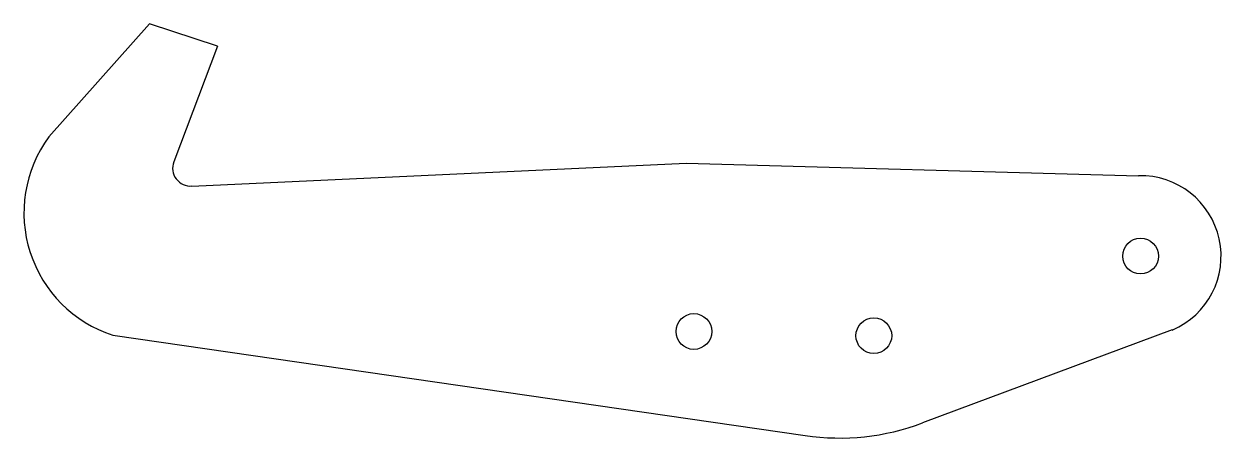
# Model space of a CAD drawing. Extents: x 2 to 337, y 3 to 119.
import ezdxf

# ---------------------------------------------------------------- set-up
doc = ezdxf.new("R2010")
doc.units = 0
doc.layers.get('0').update_dxf_attribs({"linetype": 'CONTINUOUS'})

msp = doc.modelspace()

# ---------------------------------------------------------------- linework, layer by layer
for p, q in [((37.23, 118.75), (9.05, 87.14)), ((56.23, 112.51), (37.23, 118.75)), ((56.23, 112.51), (43.97, 80.16)), ((49.05, 73.4), (187.19, 79.8)), ((187.19, 79.8), (313.68, 76.29)), ((26.92, 31.66), (220.46, 3.62)), ((323.11, 33.12), (253.26, 7.13))]:
    msp.add_line(p, q)
for centre in [(314.24, 53.79), (189.38, 32.7), (239.67, 31.53)]:
    msp.add_circle(centre, 5)
for centre, radius, start, end in [((38.08, 65.88), 35.99, 143.7808, 251.937), ((48.65, 78.39), 5, 159.2446, 274.6113), ((314.24, 53.79), 22.5, 293.2301, 91.4067), ((230.22, 67.49), 64.6, 261.3146, 290.8973)]:
    msp.add_arc(centre, radius, start, end)

doc.saveas('drawing.dxf')
